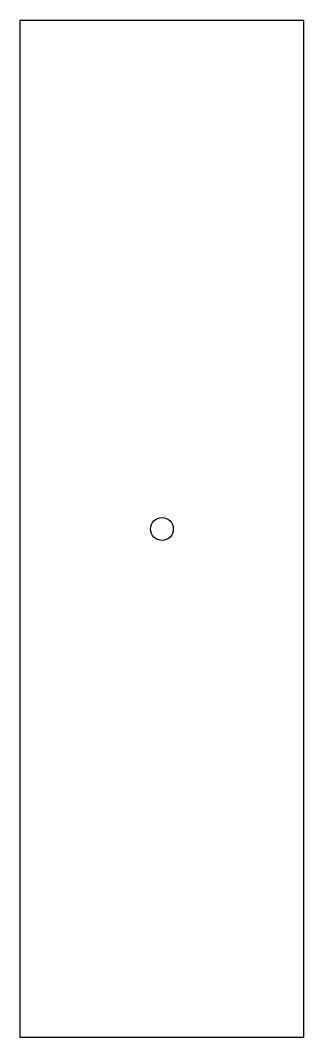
# Model space of a CAD drawing. Header units: millimetres. Extents: x 91 to 191, y -56 to 302.
import ezdxf

# ---------------------------------------------------------------- set-up
doc = ezdxf.new("R2010")
doc.units = ezdxf.units.MM
doc.layers.add('DV3_0', color=7, linetype='Continuous')

msp = doc.modelspace()

# ---------------------------------------------------------------- linework, layer by layer
at = {"layer": 'DV3_0', "color": 7, "linetype": 'Continuous'}
for p, q in [((190.75, 302.03), (90.75, 302.03)), ((90.75, 277.17), (90.75, 302.03)), ((190.75, 277.17), (190.75, 302.03)), ((90.75, 277.16), (90.75, 277.17)), ((90.75, 227.17), (90.75, 277.16)), ((190.75, 277.17), (190.75, 277.16)), ((190.75, 227.17), (190.75, 277.16)), ((90.75, 227.16), (90.75, 227.17)), ((90.75, 18.65), (90.75, 227.16)), ((190.75, 227.17), (190.75, 227.16)), ((190.75, 18.65), (190.75, 227.16)), ((90.75, -31.35), (90.75, 18.65)), ((90.75, 18.65), (90.75, 18.65)), ((190.75, -31.35), (190.75, 18.65)), ((190.75, 18.65), (190.75, 18.65)), ((90.75, -31.36), (90.75, -31.35)), ((90.75, -56.21), (90.75, -31.36)), ((190.75, -31.35), (190.75, -31.36)), ((190.75, -56.21), (190.75, -31.36)), ((190.75, -56.21), (90.75, -56.21))]:
    msp.add_line(p, q, dxfattribs=at)
msp.add_circle((140.75, 122.91), 4, dxfattribs=at)

doc.saveas('drawing.dxf')
